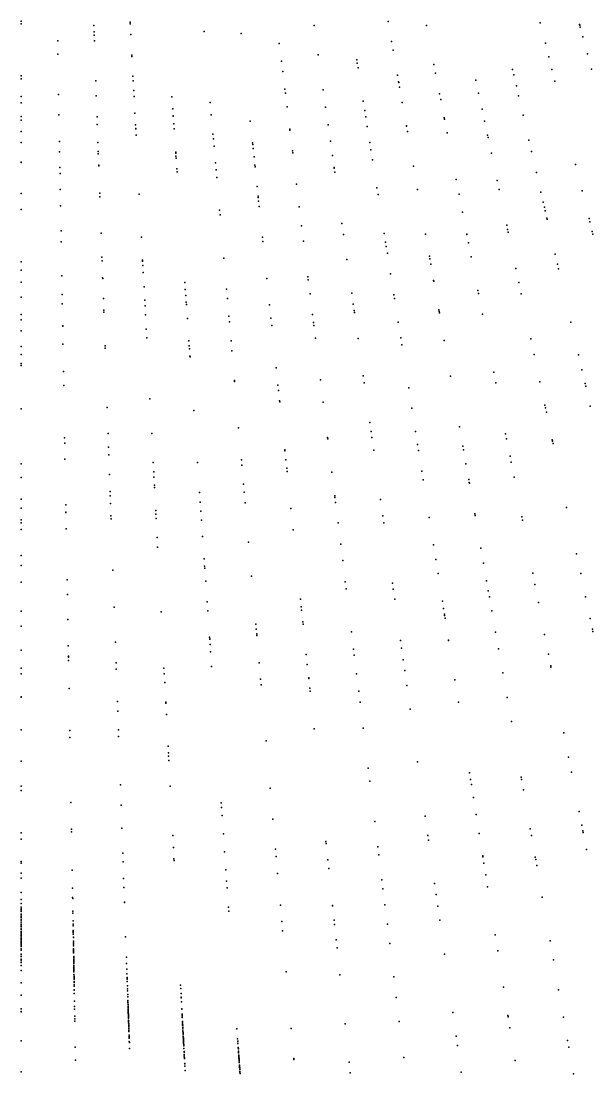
# Model space of a CAD drawing. Header units: metres. Extents: x -4327 to 4266, y -3886 to 3992.
# Drawn here: x 0 to 527, y -2887 to -1918 of the extents above; entities that cross this region are included whole.
import ezdxf

# ---------------------------------------------------------------- set-up
doc = ezdxf.new("R2010")
doc.units = ezdxf.units.M

msp = doc.modelspace()

# ---------------------------------------------------------------- linework, layer by layer
for p in [(0, -1917.66, 2494.92), (100.56, -1918.79, 2488.55), (338.19, -1917.95, 2516.7), (478.54, -1919.33, 2468.78), (0, -1920.25, 2541.04), (67.11, -1921.74, 2533.06), (67.32, -1927.73, 2498.25), (100.63, -1920.14, 2487.5), (168.62, -1927.35, 2522.8), (202.76, -1929.13, 2517.98), (270.07, -1921.61, 2530.33), (373.56, -1921.8, 2493.2), (514.68, -1920.8, 2481.86), (514.86, -1921.49, 2425.28), (515.38, -1923.42, 2479.68), (33.79, -1935.95, 2513.42), (67.43, -1930.8, 2519.23), (67.6, -1935.74, 2491.72), (101.14, -1929.92, 2480.54), (237.98, -1938.19, 2523.43), (341.43, -1936.34, 2523.73), (483.22, -1938.09, 2490.13), (517.72, -1932.17, 2433.35), (34, -1948.01, 2517.69), (273.87, -1948.7, 2511.66), (342.84, -1944.35, 2525.63), (521.91, -1947.78, 2486), (102.14, -1949, 2519.2), (102.21, -1950.35, 2512.45), (239.99, -1954.54, 2510.59), (309.36, -1953.25, 2493.15), (309.88, -1956.47, 2497.27), (380.54, -1957.69, 2528.37), (486.37, -1950.71, 2489.61), (0, -1968.05, 2523.25), (241.17, -1964.21, 2492.07), (310.56, -1960.77, 2519.64), (346.92, -1967.48, 2496.21), (382.05, -1965.5, 2507.38), (453.01, -1962.19, 2538.79), (454.19, -1967.32, 2442.53), (489.28, -1962.41, 2414.31), (525.69, -1961.92, 2470.81), (0, -1970.79, 2498.54), (68.89, -1972.83, 2522.38), (103.16, -1968.43, 2527.19), (103.38, -1972.56, 2526.81), (347.98, -1973.49, 2549.12), (348.09, -1974.13, 2521.52), (419.18, -1972.1, 2553.18), (456.48, -1977.22, 2535.44), (491.95, -1973.09, 2506.96), (0, -1987.15, 2488.43), (34.66, -1985.44, 2540.2), (69.37, -1986.52, 2534.2), (103.84, -1981.47, 2532.52), (104.15, -1987.22, 2517.17), (138.98, -1987.53, 2500.56), (243.16, -1980.41, 2552.41), (243.61, -1984.01, 2522.84), (278.43, -1981.12, 2522.14), (348.85, -1978.4, 2524.15), (385.76, -1984.58, 2548.78), (421.7, -1983.92, 2506.07), (458.61, -1986.45, 2458.08), (0, -1992.95, 2529.46), (174.35, -1992.8, 2519.09), (245.18, -1996.8, 2519.29), (280.67, -1997.04, 2514.12), (315.4, -1991.37, 2513.53), (351.35, -1992.58, 2516.79), (386.82, -1990.03, 2544.36), (0, -2005.48, 2545.37), (34.98, -2004, 2523.99), (70.05, -2005.83, 2521.8), (104.94, -2002.42, 2542.11), (139.75, -1998.53, 2528.52), (140.2, -2004.93, 2522.46), (140.22, -2005.2, 2505.93), (175.32, -2003.92, 2513.39), (316.79, -2000.15, 2538.76), (317.7, -2005.89, 2517.75), (390.1, -2006.9, 2470.51), (424.83, -1998.66, 2496.71), (462.71, -2004.2, 2521.75), (0, -2008.92, 2524.15), (70.29, -2012.9, 2544.91), (105.52, -2013.36, 2570.39), (105.68, -2016.57, 2534.39), (140.71, -2012.3, 2484.12), (211.26, -2009.98, 2508.35), (282.95, -2013.29, 2500.86), (319.12, -2014.86, 2543.17), (355.14, -2014.08, 2496.18), (355.18, -2014.31, 2541.39), (390.33, -2008.06, 2536.05), (427.24, -2010, 2461.18), (0, -2019.37, 2509.06), (105.7, -2016.93, 2569.17), (106.01, -2022.86, 2483.39), (141.03, -2016.87, 2517.7), (176.88, -2021.78, 2507.63), (177.25, -2025.97, 2501.64), (247.67, -2017.1, 2527.89), (247.81, -2018.28, 2495.74), (356.05, -2019.27, 2533.47), (392.76, -2020.59, 2490.12), (429.92, -2022.6, 2473.87), (430.43, -2025.03, 2532.47), (0, -2029.63, 2550.16), (35.41, -2028.57, 2506.85), (70.87, -2029.34, 2565.69), (177.86, -2032.97, 2541.28), (213.34, -2029.8, 2477.28), (213.5, -2031.3, 2509.64), (213.89, -2035.07, 2505.91), (285.05, -2028.24, 2508.24), (321.42, -2029.36, 2488.35), (468.07, -2027.43, 2483.88), (35.57, -2038.07, 2512.98), (71.16, -2037.83, 2474.96), (71.23, -2039.82, 2499.52), (142.54, -2038.44, 2547.47), (142.61, -2039.43, 2523.22), (142.79, -2041.99, 2546.21), (142.92, -2043.82, 2542.81), (214.71, -2042.83, 2495.96), (250.14, -2037.23, 2541.74), (250.34, -2038.87, 2507.2), (286.89, -2041.34, 2544.2), (322.5, -2036.16, 2530.24), (323.98, -2045.52, 2488.75), (433.5, -2039.44, 2522.3), (470.43, -2037.67, 2493.66), (0, -2047.66, 2535.71), (0, -2047.87, 2493.95), (35.83, -2052.64, 2559.36), (71.6, -2050.25, 2548.99), (71.62, -2051, 2468.93), (143.61, -2053.7, 2509.95), (179.2, -2048.26, 2540.47), (179.76, -2054.61, 2475.71), (215.49, -2050.24, 2466.39), (215.68, -2052.05, 2538.11), (288.46, -2052.5, 2518.54), (288.56, -2053.24, 2491.64), (361.67, -2051.14, 2519.6), (511.05, -2049.69, 2491.18), (35.92, -2057.98, 2520.63), (143.81, -2056.54, 2544.4), (180.38, -2061.76, 2531.7), (289.08, -2056.89, 2515.53), (401.11, -2063.55, 2517.79), (438.79, -2064.36, 2502.67), (474.94, -2057.19, 2528.73), (36.18, -2072.69, 2482.87), (217.56, -2069.9, 2523.42), (253.91, -2067.94, 2531.67), (328.04, -2071.16, 2497.69), (365.47, -2072.71, 2482.03), (440.57, -2072.71, 2512.79), (517.13, -2074.11, 2490.41), (0, -2076.47, 2557.09), (72.5, -2076.11, 2521.46), (72.62, -2079.67, 2500.67), (108.85, -2076.97, 2527.23), (218.5, -2078.93, 2545.73), (218.62, -2080.03, 2513.35), (218.97, -2083.37, 2517.39), (329.04, -2077.46, 2522.01), (403.75, -2077.11, 2528.73), (479.11, -2075.24, 2514.46), (481.24, -2084.49, 2536.88), (0, -2091.27, 2524.26), (36.45, -2087.96, 2551.66), (183, -2091.68, 2551.36), (219.5, -2088.4, 2487.38), (256.45, -2088.61, 2537.17), (406.96, -2093.62, 2526.35), (482.32, -2089.16, 2534.13), (483.07, -2092.4, 2499.11), (183.37, -2095.96, 2503.24), (484.61, -2099.08, 2490.55), (484.82, -2099.99, 2522.06), (523.44, -2099.39, 2490.38), (524.21, -2102.5, 2488.58), (36.85, -2110.88, 2506.3), (73.79, -2112.97, 2515.49), (258.6, -2106.16, 2502.43), (295.73, -2104.21, 2522.55), (334.69, -2113.14, 2537.07), (447.57, -2105.64, 2510.75), (448.44, -2109.73, 2529.54), (448.96, -2112.19, 2529.7), (526.44, -2111.42, 2477.22), (37.02, -2120.94, 2504.35), (110.93, -2116.62, 2494.02), (222.46, -2116.59, 2532.14), (222.9, -2120.75, 2537.12), (260.34, -2120.32, 2483.34), (297.12, -2114.12, 2484.51), (335.96, -2121.17, 2529.86), (372.74, -2113.94, 2514.68), (410.89, -2113.82, 2547.91), (410.94, -2114.08, 2498.05), (412.45, -2121.89, 2501.75), (527.08, -2113.99, 2546.72), (336.59, -2125.14, 2490.21), (337.58, -2131.39, 2481.09), (492.31, -2132.43, 2521.77), (0, -2139.25, 2506.12), (74.55, -2134.95, 2491.58), (74.67, -2138.31, 2542.84), (112.03, -2137.75, 2502.27), (112.09, -2138.77, 2520.12), (186.87, -2135.97, 2517.4), (300.38, -2137.31, 2536.85), (376.34, -2134.31, 2486.27), (376.72, -2136.47, 2472.4), (377.6, -2141.48, 2491.87), (414.93, -2134.64, 2486.48), (494.42, -2141.56, 2485.63), (0, -2146.95, 2490.29), (37.57, -2152.15, 2529.99), (112.3, -2142.89, 2516.61), (112.64, -2149.33, 2490.97), (340.59, -2150.41, 2500.46), (456.03, -2145.44, 2530.14), (495.4, -2145.8, 2518.1), (0, -2158.16, 2506.05), (75.22, -2154.11, 2508.4), (75.25, -2154.88, 2539.96), (150.93, -2158.35, 2482.12), (226.47, -2154.73, 2535.36), (264.37, -2153.08, 2485.84), (264.72, -2155.94, 2530.63), (380.24, -2156.45, 2551.12), (380.38, -2157.26, 2540.84), (458.78, -2158.41, 2484.57), (37.87, -2169.52, 2539.16), (113.32, -2162.32, 2522.66), (151.38, -2164.77, 2497.74), (151.77, -2170.41, 2490.49), (189.37, -2164.56, 2492.68), (266.32, -2168.97, 2490.44), (304.72, -2168.19, 2487.05), (343.67, -2169.85, 2484.51), (421.01, -2165.92, 2525.7), (421.54, -2168.63, 2537.23), (461.03, -2169, 2474.92), (0, -2172, 2480.78), (38.02, -2178.08, 2507.36), (75.89, -2173.19, 2491.87), (113.97, -2174.76, 2534.38), (114.25, -2180.02, 2526.54), (152.2, -2176.52, 2483.8), (152.35, -2178.65, 2486.24), (190.14, -2173.29, 2489), (229.03, -2179.05, 2483.34), (306.14, -2178.32, 2531.9), (344.19, -2173.13, 2518.54), (0, -2187.84, 2534.92), (76.26, -2183.85, 2520.69), (76.33, -2185.88, 2520.26), (114.68, -2188.27, 2538.89), (191.55, -2189.45, 2477.36), (268.63, -2187.8, 2470.98), (268.64, -2187.93, 2528.86), (306.96, -2184.11, 2469.78), (307.24, -2186.12, 2466.63), (385, -2183.45, 2471.85), (385.28, -2185.03, 2520.26), (385.52, -2186.38, 2519.05), (425.21, -2187.54, 2523), (0, -2192.87, 2485.41), (38.37, -2198.22, 2486.38), (38.38, -2198.72, 2486.95), (153.26, -2191.69, 2468.34), (191.99, -2194.51, 2469.49), (230.32, -2191.32, 2470.05), (231.04, -2198.16, 2469.61), (269.53, -2195.14, 2465.71), (269.9, -2198.15, 2512.86), (347.65, -2194.95, 2527.1), (506.74, -2194.92, 2525.27), (0, -2202.92, 2532.77), (115.36, -2201.24, 2525.96), (115.79, -2209.37, 2477.43), (271.32, -2209.71, 2512.24), (310.6, -2210.06, 2507.37), (349.93, -2209.36, 2540.9), (469.82, -2210.32, 2519.31), (0, -2217.43, 2546.65), (38.66, -2215.09, 2524.83), (77.4, -2216.59, 2478.18), (77.48, -2218.76, 2519.05), (154.69, -2212.11, 2529.98), (155.02, -2216.84, 2521.49), (155.19, -2219.37, 2521.59), (193.53, -2212.05, 2525.04), (350.97, -2215.92, 2512.3), (390, -2211.81, 2531.59), (0, -2224.65, 2480.22), (155.68, -2226.34, 2518.41), (155.72, -2226.93, 2513.54), (194.34, -2221.3, 2516.17), (472.88, -2224.71, 2508.06), (513.71, -2225.11, 2498.98), (0, -2233.11, 2508.87), (0, -2234.71, 2532.83), (235.11, -2236.91, 2526.98), (516.86, -2238.76, 2550.4), (39.11, -2240.4, 2506.41), (196.74, -2248.74, 2505.64), (276.04, -2248.17, 2511.46), (315.42, -2244.31, 2515.67), (395.77, -2244.52, 2510.52), (435.58, -2240.87, 2492.62), (39.33, -2253.19, 2523.48), (196.82, -2249.69, 2523.26), (236.81, -2253.11, 2514.74), (237.3, -2257.73, 2508.87), (316.32, -2250.73, 2511.83), (357.24, -2255.52, 2498.98), (437.51, -2250.82, 2503.68), (478.22, -2249.85, 2489.61), (519.78, -2251.42, 2498.27), (520.36, -2253.95, 2523.07), (118.73, -2265.6, 2518.27), (238.31, -2267.39, 2503.09), (238.42, -2268.41, 2501.47), (278.54, -2268.49, 2517.55), (0, -2274.89, 2511.33), (79.4, -2273.65, 2514.24), (159.17, -2276.28, 2538.41), (360.21, -2274.29, 2500.55), (482.77, -2271.27, 2510.57), (483.32, -2273.83, 2563.43), (484.16, -2277.82, 2545.51), (524.59, -2272.24, 2477.65), (321.46, -2287.3, 2502.81), (80.23, -2297.52, 2496.5), (120.4, -2297.46, 2523.09), (200.54, -2292.21, 2490.53), (322.64, -2295.7, 2545.23), (363.59, -2295.61, 2574.25), (404.01, -2291.23, 2537.63), (446.62, -2297.66, 2533.5), (40.17, -2301.45, 2496.9), (40.26, -2306.22, 2493.86), (282.55, -2301.18, 2493.06), (282.68, -2302.23, 2541.04), (323.41, -2301.2, 2540.16), (365.47, -2307.49, 2528.73), (447.51, -2302.26, 2486.38), (489.55, -2303.15, 2523.63), (489.84, -2304.52, 2505.87), (490.3, -2306.68, 2521.97), (80.67, -2310.02, 2532.17), (80.91, -2317.1, 2539.93), (243.06, -2312.6, 2525.19), (243.15, -2313.39, 2545.49), (325.02, -2312.67, 2475.83), (366.36, -2313.11, 2521.06), (407.18, -2309.24, 2518.69), (407.78, -2312.63, 2514.12), (0, -2325.44, 2489.64), (40.51, -2320.96, 2573.84), (121.8, -2324.13, 2499.84), (162.51, -2324.05, 2566.23), (203.12, -2321.64, 2569.91), (203.55, -2326.55, 2564.08), (244.02, -2321.69, 2535.12), (410.02, -2325.33, 2457.13), (450.67, -2318.47, 2556.45), (450.67, -2318.49, 2468.6), (451.7, -2323.78, 2498.68), (81.55, -2335.24, 2488.02), (122.26, -2332.8, 2492.76), (244.83, -2329.45, 2574.41), (245.17, -2332.61, 2533.15), (286.45, -2332.93, 2560.85), (369.36, -2332.03, 2494.88), (0, -2337.99, 2555.66), (122.52, -2337.76, 2506.26), (122.9, -2344.99, 2481.26), (205.1, -2344.27, 2524.91), (370.63, -2340.08, 2487.14), (370.66, -2340.23, 2484.58), (412.58, -2339.84, 2488.72), (413.04, -2342.47, 2529.92), (413.17, -2343.21, 2489.59), (454.41, -2337.75, 2502.74), (82.09, -2350.87, 2551.68), (82.23, -2354.74, 2503.31), (123.01, -2347.1, 2524.55), (164.46, -2351.89, 2469.55), (205.73, -2351.47, 2477.91), (289.15, -2354.93, 2523.54), (0, -2357.88, 2502.39), (41.25, -2363.05, 2541.39), (82.48, -2361.83, 2538.45), (165.08, -2360.82, 2476.21), (206.6, -2361.4, 2469.42), (289.34, -2356.51, 2486.91), (289.9, -2361.07, 2516.34), (331.42, -2358.21, 2552.32), (502.84, -2365.69, 2547.22), (0, -2366.37, 2473.3), (41.37, -2369.97, 2534.93), (41.37, -2370.15, 2496.64), (82.88, -2373.42, 2484.89), (124.12, -2368.33, 2505.96), (124.3, -2371.75, 2528.84), (165.66, -2369, 2495.68), (248.73, -2366.52, 2544.79), (333.55, -2373.33, 2513.17), (376.16, -2374.97, 2513.22), (418.16, -2371.51, 2500.47), (418.44, -2373.11, 2549.04), (461.53, -2374.35, 2503.36), (0, -2376.91, 2519.84), (0, -2379.66, 2520), (41.63, -2385.11, 2471.58), (82.97, -2375.96, 2506.64), (124.5, -2375.63, 2494.53), (166.25, -2377.42, 2482.77), (292.19, -2379.68, 2492.24), (334.46, -2379.8, 2489.93), (462.11, -2377.36, 2531.28), (0, -2385.94, 2480.17), (125.43, -2393.26, 2554.57), (167.29, -2392.4, 2492.96), (250.78, -2386.05, 2485.79), (125.89, -2402.09, 2550.03), (209.76, -2397.58, 2501.79), (294.6, -2399.34, 2529.35), (380.1, -2399.84, 2517.45), (423.71, -2402.97, 2508.87), (0, -2409.94, 2527.1), (168.73, -2412.94, 2508.88), (382.24, -2413.39, 2534.44), (511.89, -2408.23, 2479.55), (0, -2419.08, 2539.46), (84.62, -2423.26, 2553.74), (169.19, -2419.58, 2502.09), (169.33, -2421.6, 2517.88), (296.47, -2414.55, 2517.75), (426.17, -2416.94, 2540.04), (42.45, -2432.2, 2536.94), (170.17, -2433.55, 2541.38), (212.48, -2428.7, 2509.49), (384.28, -2426.24, 2539.6), (429.02, -2433.08, 2485.48), (471.56, -2425.96, 2530.01), (515.77, -2426.5, 2525.76), (0, -2434.44, 2522.31), (298.86, -2433.98, 2524.19), (299.66, -2440.57, 2487.23), (342.28, -2435.41, 2493.11), (343.03, -2440.79, 2487.74), (430.64, -2442.27, 2544.34), (473.59, -2436.42, 2568.8), (42.69, -2445.72, 2509.61), (171.5, -2452.61, 2500.52), (257.5, -2449.93, 2489.09), (344.34, -2450.11, 2538.44), (388.35, -2451.93, 2533.11), (431.62, -2447.85, 2530.76), (476.81, -2452.99, 2489.38), (520.34, -2448.01, 2474.19), (0, -2460.96, 2530.38), (85.81, -2457.4, 2487.23), (85.81, -2457.42, 2542.11), (129.01, -2461.59, 2498.81), (172.08, -2460.88, 2539.25), (258.25, -2457.13, 2529.3), (258.56, -2460.06, 2480.37), (389.39, -2458.52, 2487.81), (433.88, -2460.66, 2560.71), (43.09, -2468.73, 2530.47), (259.71, -2471.01, 2485.98), (390.21, -2463.71, 2564.79), (390.41, -2464.92, 2560.46), (390.8, -2467.43, 2538.02), (524.53, -2467.71, 2488.67), (0, -2474.85, 2500.64), (216.35, -2472.95, 2549.64), (216.76, -2477.55, 2532.18), (259.93, -2473.08, 2518.1), (304.5, -2479.99, 2560.71), (437.37, -2480.46, 2471.1), (526.61, -2477.5, 2550.87), (527.07, -2479.67, 2528.16), (86.94, -2489.65, 2492.52), (173.77, -2485.04, 2561.39), (173.87, -2486.44, 2560.03), (173.9, -2486.92, 2574.54), (217.16, -2482.1, 2539.61), (217.28, -2483.54, 2524.5), (349.67, -2488.04, 2522.1), (394, -2487.63, 2544.88), (394.06, -2487.98, 2495.75), (482.53, -2482.41, 2521.99), (0, -2497.04, 2559.1), (43.51, -2492.95, 2577.69), (174.25, -2491.82, 2551.61), (174.71, -2498.44, 2552.81), (262.86, -2500.94, 2483.37), (306.49, -2496.14, 2470.02), (350.66, -2495.06, 2556.96), (440.06, -2495.68, 2527.28), (486.07, -2500.61, 2466.73), (43.68, -2502.56, 2477.14), (43.7, -2503.42, 2491.54), (43.75, -2506.6, 2552.52), (87.6, -2508.65, 2489.73), (219.47, -2508.53, 2494.87), (263.84, -2510.29, 2555.99), (307.15, -2501.5, 2532.69), (307.15, -2501.51, 2563.27), (352.18, -2505.91, 2529.16), (0, -2513.65, 2463.42), (0, -2518.89, 2564.64), (87.81, -2514.55, 2575.8), (131.74, -2513.67, 2469.52), (132, -2518.78, 2461.08), (175.65, -2511.91, 2535.97), (309.26, -2518.73, 2539.03), (353.56, -2515.71, 2514.25), (443.95, -2517.75, 2494.6), (488.18, -2511.47, 2526.58), (488.38, -2512.52, 2527.64), (132.42, -2526.67, 2539.81), (220.78, -2523.57, 2554.02), (221.25, -2528.94, 2548.31), (265.13, -2522.57, 2543.39), (265.18, -2523.04, 2538.32), (355.52, -2529.65, 2470.91), (399.8, -2524.25, 2529.37), (0, -2539.97, 2467.59), (0, -2540.12, 2541.5), (44.2, -2532.18, 2570.14), (266.12, -2531.95, 2527.91), (266.41, -2534.74, 2527.93), (311.23, -2534.76, 2470.21), (88.85, -2544.34, 2473.34), (88.85, -2544.4, 2547.34), (133.38, -2545, 2462.39), (133.43, -2545.93, 2509.41), (312.48, -2544.91, 2548.69), (403.07, -2544.87, 2530.63), (447.96, -2540.52, 2503.46), (89.15, -2553.04, 2536.54), (133.97, -2556.26, 2503.16), (358.57, -2551.37, 2522.21), (270.05, -2569.33, 2523.6), (315.41, -2568.8, 2517.08), (451.86, -2562.64, 2511.52), (0, -2570.2, 2494.23), (44.88, -2570.99, 2533.79), (44.99, -2577.35, 2526.24), (89.76, -2570.34, 2523.27), (89.97, -2576.35, 2501.72), (500.16, -2573.12, 2516.19), (135.49, -2585.37, 2523.39), (225.77, -2580.52, 2535.86), (135.81, -2591.46, 2521.07), (135.97, -2594.5, 2515.78), (504.52, -2595.53, 2527.05), (0, -2599.14, 2525.08), (136.18, -2598.5, 2514.16), (319.92, -2605.57, 2508.91), (365.36, -2599.67, 2511.72), (321.42, -2617.76, 2490.54), (413.4, -2610.1, 2517.37), (414.33, -2615.97, 2509.3), (460.89, -2613.82, 2506.33), (461.31, -2616.21, 2516.86), (507.2, -2609.3, 2510.11), (0, -2622.32, 2522.69), (0, -2626.22, 2523.68), (91.53, -2620.96, 2525.68), (137.43, -2622.23, 2515.06), (229.59, -2624.22, 2495.71), (415.07, -2620.65, 2508.29), (462.96, -2625.55, 2561.96), (46.03, -2637.21, 2520.83), (416.95, -2632.52, 2497.72), (92.18, -2639.69, 2535.41), (184.44, -2637.57, 2515.93), (184.74, -2641.93, 2514.59), (514.25, -2645.58, 2556.16), (185.25, -2649.22, 2505.06), (232.07, -2652.56, 2503.45), (325.94, -2654.61, 2509.09), (325.98, -2654.91, 2567.61), (372.41, -2649.86, 2502.15), (419.46, -2648.35, 2496.31), (0, -2665.06, 2566.6), (46.46, -2661.74, 2497.46), (46.51, -2664.38, 2508.15), (92.92, -2660.96, 2517.05), (186.44, -2666.2, 2512.87), (422.2, -2665.69, 2551.4), (469.31, -2661.57, 2580.16), (516.7, -2658.17, 2463.75), (517.68, -2663.24, 2564.8), (518.01, -2664.92, 2538.52), (0, -2670.89, 2511.15), (139.81, -2667.66, 2569.83), (139.81, -2667.77, 2578.36), (280.95, -2673.05, 2513.25), (281.17, -2675.14, 2487.86), (374.93, -2667.77, 2488.94), (375.51, -2671.87, 2481.87), (470.36, -2667.53, 2488.85), (93.72, -2683.9, 2558.24), (140.38, -2678.57, 2563.49), (187.58, -2682.58, 2500.8), (234.48, -2680.17, 2502), (328.85, -2678.24, 2487.52), (329.73, -2685.47, 2557.76), (521.06, -2680.62, 2487.28), (0, -2691.64, 2561.25), (0, -2693.18, 2490.92), (94, -2691.94, 2483.12), (140.93, -2689.16, 2582.07), (141.02, -2690.81, 2552.8), (235.08, -2687.03, 2491.99), (282.73, -2689.97, 2493.45), (425.5, -2686.53, 2480.18), (425.65, -2687.44, 2462.06), (426.53, -2692.99, 2552.3), (426.55, -2693.12, 2558.01), (473.91, -2687.65, 2554.69), (474.29, -2689.85, 2551.2), (475.26, -2695.33, 2545.24), (0, -2702.37, 2574.27), (47.12, -2699.47, 2555.11), (188.74, -2699.13, 2538.34), (236.44, -2702.58, 2547.86), (283.57, -2698.01, 2487.25), (428.25, -2703.86, 2543.07), (0, -2706.81, 2539.37), (94.54, -2707.19, 2577.63), (189.48, -2709.68, 2548.26), (332.56, -2708.52, 2551.67), (381.14, -2711.95, 2535.7), (0, -2720.19, 1048.44), (47.41, -2716.07, 2458.03), (94.82, -2715.39, 2458.54), (189.91, -2715.84, 2545.69), (189.92, -2715.92, 2565.33), (333.57, -2716.69, 2506.71), (382.53, -2721.86, 2484.38), (430.01, -2714.97, 2536.81), (480.37, -2724.33, 2516.92), (0, -2726.71, 1035.61), (0, -2730.18, 2547.33), (0, -2733.51, 990.7), (47.56, -2724.65, 2482.06), (47.58, -2725.59, 2537.87), (95.3, -2729.15, 2559.09), (95.31, -2729.23, 2498.29), (191.15, -2733.6, 2551.16), (238.99, -2731.67, 2552.86), (287.15, -2732.05, 2474.86), (287.19, -2732.46, 2541.16), (335.39, -2731.52, 2556.51), (384.05, -2732.69, 2516.23), (0, -2735.1, 1008.19), (0, -2735.8, 778.83), (0, -2736.98, 923.25), (0, -2737.34, 971.87), (0, -2737.56, 632.8), (0, -2737.64, 862.35), (0, -2740.02, 647.56), (0, -2740.47, 889.61), (0, -2740.59, 794.76), (0, -2740.6, 760.84), (0, -2742.25, 987.1), (0, -2742.8, 1038.3), (0, -2742.99, 452.1), (0, -2743.2, 905.4), (0, -2743.2, 905.4), (0, -2743.41, 1023.16), (47.78, -2737.44, 1089.7), (47.81, -2739.24, 2547.79), (191.41, -2737.35, 2526.86), (0, -2745.36, 843.44), (0, -2745.71, 1053.12), (0, -2747.6, 727.39), (0, -2749.28, 939.11), (0, -2749.29, 510.33), (0, -2749.57, 665.67), (0, -2750.28, 879.55), (0, -2751.44, 858.46), (0, -2751.7, 523.2), (0, -2751.77, 1004.11), (0, -2753.51, 375.5), (47.93, -2746.11, 998.8), (47.99, -2749.27, 959.39), (48.01, -2750.7, 1043.16), (240.33, -2746.97, 2539.23), (288.57, -2745.56, 2528.32), (289.01, -2749.76, 2521.11), (337.58, -2749.34, 2528.52), (385.86, -2745.5, 2533.57), (0, -2754.37, 716.34), (0, -2755.96, 408.04), (0, -2756.08, 921.34), (0, -2756.14, 578.77), (0, -2756.28, 465.11), (0, -2756.52, 591.42), (0, -2756.6, 657.83), (0, -2756.74, 352.99), (0, -2757.08, 389.78), (0, -2757.5, 921.81), (0, -2757.65, 776.92), (0, -2758.84, 764.28), (0, -2759.09, 777.33), (0, -2760.11, 639.6), (0, -2760.33, 421), (0, -2761.9, 298.67), (0, -2762.16, 1057.7), (0, -2762.72, 341.51), (48.09, -2755.12, 1024.26), (48.11, -2756.13, 1083.23), (48.12, -2757.01, 868.59), (48.15, -2758.55, 1027.25), (48.2, -2761.21, 1012.83), (48.2, -2761.51, 913.25), (96.42, -2761.02, 2524.63), (241.06, -2755.32, 2533.05), (436.98, -2759, 2522.08), (0, -2763.49, 401.46), (0, -2763.81, 531.76), (0, -2763.87, 474.14), (0, -2764.88, 813.26), (0, -2764.93, 2532.2), (0, -2765.09, 546.09), (0, -2765.16, 601.16), (0, -2765.46, 751.52), (0, -2765.73, 737.03), (0, -2765.79, 511.83), (0, -2766.47, 1016.32), (0, -2767.39, 377.39), (0, -2767.88, 614.42), (0, -2769.12, 870.61), (0, -2769.71, 391.57), (0, -2769.9, 795.07), (0, -2772.12, 488.02), (48.27, -2765.11, 771.01), (48.29, -2766.54, 879.89), (48.31, -2767.69, 833.93), (48.34, -2769.35, 929.27), (48.39, -2771.98, 891.62), (48.4, -2772.61, 750.33), (48.4, -2772.87, 745.53), (290.48, -2763.73, 2514.56), (291.27, -2771.21, 2524.13), (339.75, -2767.08, 2522.61), (487.51, -2764.79, 2490.64), (0, -2773.12, 362.78), (0, -2776.85, 403.4), (0, -2777.36, 654.78), (0, -2779.18, 738.99), (0, -2781.5, 630.19), (0, -2782.44, 888.16), (48.41, -2773.4, 979.71), (48.41, -2773.45, 883.75), (48.43, -2774.29, 847.49), (48.43, -2774.45, 625.5), (48.44, -2774.87, 581.21), (48.45, -2775.62, 785.38), (48.45, -2775.66, 487.16), (48.51, -2778.97, 908.95), (48.53, -2780.12, 502.02), (48.53, -2780.32, 569.7), (48.55, -2781.63, 647.88), (48.56, -2781.84, 765.87), (48.57, -2782.63, 709.23), (97.07, -2779.78, 2519.6), (390.29, -2777.08, 2509.87), (439.34, -2773.89, 2513.54), (490.57, -2782.17, 2492.57), (0, -2784.44, 755.05), (0, -2784.57, 531.03), (0, -2787.49, 617.17), (0, -2791.86, 504.06), (48.59, -2783.61, 756.57), (48.61, -2784.99, 445.06), (48.62, -2785.49, 456.06), (48.66, -2787.5, 800.25), (48.67, -2788.46, 957.74), (48.67, -2788.51, 380.33), (48.69, -2789.33, 1049.12), (48.7, -2789.75, 617.77), (48.7, -2790.14, 334.14), (48.71, -2790.57, 973.8), (48.72, -2790.93, 516.56), (48.74, -2792.04, 2521.25), (97.28, -2785.64, 1010.2), (97.45, -2790.6, 989.66), (48.74, -2792.43, 596.03), (48.74, -2792.52, 661.67), (48.75, -2793.12, 721.65), (48.8, -2795.68, 641.52), (48.82, -2797.1, 685.36), (48.84, -2797.9, 634), (48.85, -2798.4, 524.26), (48.86, -2799.1, 830.09), (48.87, -2799.88, 483.54), (97.61, -2795.08, 874.28), (97.72, -2798.32, 1028.65), (97.75, -2799.09, 1074.25), (97.78, -2800.02, 855.74), (244.37, -2793.2, 2506.68), (293.88, -2796.05, 2507.94), (343.51, -2797.7, 2497.9), (0, -2803.31, 633.52), (48.91, -2802.15, 498.11), (48.92, -2802.71, 537.74), (48.93, -2803.05, 699.8), (48.96, -2805.02, 401.3), (48.96, -2805.11, 2516.43), (48.99, -2806.38, 509.92), (49.05, -2809.81, 846.62), (49.05, -2809.81, 373.87), (49.05, -2810.14, 412.99), (97.85, -2802.19, 891.64), (97.99, -2806.01, 1008.94), (98.09, -2808.99, 523.31), (98.15, -2810.66, 2517.04), (147.03, -2805.48, 2500.55), (147.19, -2808.52, 2500.52), (444.64, -2807.32, 2472.15), (495.43, -2809.7, 2465.12), (0, -2814.62, 2502.51), (49.1, -2813.2, 713.75), (49.23, -2820.25, 436.51), (98.27, -2814.16, 875.19), (98.35, -2816.37, 744.41), (98.47, -2819.75, 1026.06), (98.51, -2820.83, 1094.97), (147.43, -2813.21, 965.7), (147.61, -2816.65, 903.7), (147.64, -2817.06, 2491.63), (147.83, -2820.69, 935.67), (147.83, -2820.74, 1058.71), (147.83, -2820.86, 1110.02), (345.85, -2816.74, 2476.47), (0, -2827.16, 369.85), (0, -2829.87, 2491.31), (0, -2829.92, 2488.61), (49.31, -2825.06, 562.83), (49.35, -2827.54, 574.55), (98.53, -2821.67, 726.07), (98.59, -2823.21, 667.62), (98.64, -2824.82, 943.18), (98.67, -2825.4, 760.01), (98.68, -2825.91, 399.76), (98.69, -2826.14, 413.96), (98.7, -2826.51, 540.95), (98.71, -2826.7, 2536.97), (98.75, -2827.78, 957.91), (98.76, -2828.25, 579.78), (98.78, -2828.67, 752.61), (98.78, -2828.7, 742.71), (98.79, -2828.99, 406.49), (98.8, -2829.28, 474.54), (98.82, -2829.93, 802.78), (98.83, -2830.09, 620.51), (98.85, -2830.57, 492.25), (148.18, -2827.37, 922.49), (148.19, -2827.7, 2479.13), (397.81, -2830.56, 2497.1), (49.47, -2833.97, 2481.6), (49.51, -2836.33, 451.68), (49.55, -2838.75, 327.41), (98.88, -2831.58, 449.54), (98.9, -2832.02, 890.93), (98.93, -2832.88, 2492.73), (98.95, -2833.69, 618.06), (98.96, -2833.82, 361.51), (98.97, -2834.23, 772.34), (98.98, -2834.37, 1047.17), (98.99, -2834.63, 631.24), (99.01, -2835.18, 2492.01), (99.03, -2835.92, 972.75), (99.09, -2837.7, 538.28), (99.1, -2837.83, 794.99), (99.11, -2838.24, 593.14), (99.13, -2838.81, 956.47), (99.14, -2839.05, 1036.59), (99.18, -2840.07, 423.92), (99.18, -2840.19, 684.74), (148.42, -2832.08, 1078.88), (148.43, -2832.23, 917.24), (148.47, -2833.07, 787.59), (148.53, -2834.11, 833.08), (148.58, -2835.13, 801.52), (148.6, -2835.36, 914.83), (148.79, -2838.99, 765.91), (148.8, -2839.3, 774.31), (148.8, -2839.32, 789.33), (148.82, -2839.67, 645.88), (348.59, -2839.03, 2562.78), (448.75, -2833.32, 2561.76), (448.93, -2834.41, 2474.09), (448.98, -2834.73, 2479.83), (499.9, -2835.09, 2481.92), (99.21, -2841.14, 812.67), (99.25, -2842.17, 662.29), (99.26, -2842.55, 792.97), (99.28, -2842.92, 644.5), (99.29, -2843.18, 505.64), (99.3, -2843.64, 465.79), (99.35, -2845.08, 554.17), (99.37, -2845.45, 502.84), (99.42, -2846.95, 774.14), (99.43, -2847.3, 472.77), (99.45, -2848, 609.79), (99.46, -2848.22, 639.16), (148.89, -2841.03, 647.82), (148.92, -2841.49, 818.42), (148.94, -2842, 932.42), (148.95, -2842.19, 2519.4), (148.97, -2842.46, 633.47), (149.05, -2844.03, 957.23), (149.08, -2844.6, 498.26), (149.14, -2845.83, 989.07), (149.23, -2847.49, 501.98), (149.24, -2847.71, 487.6), (149.26, -2847.97, 1074.26), (149.31, -2848.93, 943.31), (149.31, -2849.05, 780.31), (149.35, -2849.71, 657.99), (149.35, -2849.73, 1073.14), (149.38, -2850.36, 645.04), (199, -2845.8, 1023.36), (248.93, -2845.34, 2473.31), (298.62, -2841.16, 2559.61), (450.55, -2844.65, 2463.93), (0, -2856.86, 1113.66), (99.57, -2851.41, 912.44), (99.58, -2851.66, 840.98), (99.62, -2852.63, 826.06), (99.64, -2853.32, 488.19), (99.64, -2853.45, 510.68), (99.68, -2854.34, 828.25), (99.79, -2857.5, 527.51), (99.81, -2858.13, 2468.3), (149.39, -2850.58, 799.17), (149.49, -2852.36, 794.63), (149.55, -2853.5, 784.88), (149.57, -2853.87, 903.63), (149.61, -2854.71, 673.94), (149.65, -2855.43, 1062.85), (149.67, -2855.92, 661.07), (149.69, -2856.29, 853.18), (149.7, -2856.47, 521.27), (149.7, -2856.54, 919.94), (149.71, -2856.58, 516.46), (149.73, -2857.05, 952.93), (149.74, -2857.27, 666.31), (149.77, -2857.7, 510.22), (149.81, -2858.47, 660.01), (149.84, -2859.08, 502.41), (149.84, -2859.21, 411.15), (149.9, -2860.23, 648.91), (199.64, -2854.93, 2491.92), (199.79, -2857.14, 886.76), (199.8, -2857.33, 895.39), (199.94, -2859.24, 2481.98), (400.89, -2852.47, 2544.26), (503.67, -2856.47, 2542.31), (49.97, -2862.7, 2559.66), (100, -2863.68, 682.14), (149.96, -2861.44, 787.07), (150.09, -2863.86, 937.86), (150.22, -2866.42, 527.94), (150.26, -2867.15, 528.08), (150.37, -2869.2, 705.54), (150.39, -2869.6, 518.81), (150.4, -2869.82, 692.42), (200.19, -2862.87, 871.42), (200.22, -2863.29, 2477.29), (200.28, -2864.1, 760.08), (200.43, -2866.32, 1037.82), (200.49, -2867.18, 1055.89), (200.51, -2867.4, 1011.71), (200.53, -2867.75, 774.49), (402.11, -2861.15, 2466.3), (504.76, -2862.65, 2495.02), (50.18, -2874.63, 2475.95), (150.48, -2871.4, 535.35), (150.54, -2872.47, 532.3), (150.57, -2873.12, 543.79), (150.82, -2877.75, 956.35), (150.83, -2877.97, 2534.34), (200.69, -2870.02, 753.26), (200.71, -2870.35, 1033.97), (200.77, -2871.21, 865.39), (200.81, -2871.68, 2476.34), (200.81, -2871.76, 1034.47), (200.85, -2872.26, 1047.08), (200.87, -2872.54, 735.49), (200.87, -2872.62, 917.45), (200.88, -2872.65, 1006.51), (200.96, -2873.9, 1047.68), (200.99, -2874.29, 752.71), (201.03, -2874.91, 1033.83), (201.07, -2875.38, 906.22), (201.17, -2876.8, 716.51), (201.33, -2879.21, 730.5), (201.36, -2879.55, 890.27), (251.34, -2872.86, 2478.03), (251.43, -2873.87, 920.85), (302.32, -2876.36, 2551.78), (352.66, -2872.2, 2478.35), (455.35, -2874.99, 2473.75), (0, -2885.3, 2484.76), (150.94, -2880.19, 944.95), (151.15, -2884.07, 408.3), (201.42, -2880.48, 498.6), (201.45, -2880.9, 629.51), (201.47, -2881.15, 746.1), (201.49, -2881.51, 2454.81), (201.5, -2881.64, 1023.82), (201.58, -2882.76, 471.44), (201.61, -2883.19, 620.11), (201.73, -2884.89, 620.47), (201.75, -2885.12, 607.33), (201.77, -2885.41, 512.46), (201.77, -2885.45, 590.95), (201.86, -2886.79, 645.69), (201.88, -2886.97, 885.65), (303.36, -2886.3, 2477.34), (405.54, -2885.59, 2457.3), (509.1, -2887.23, 2555.58)]:
    msp.add_point(p)

doc.saveas('drawing.dxf')
